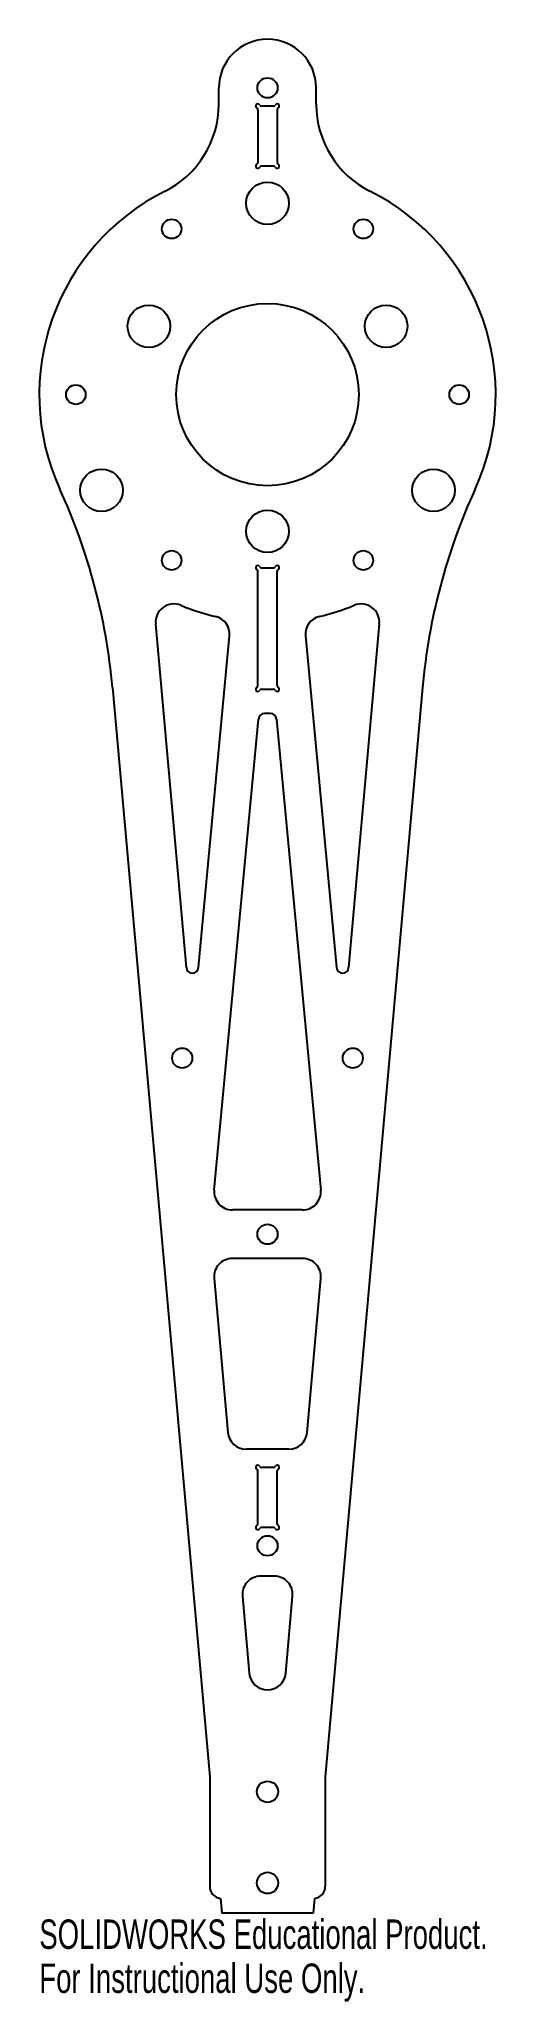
# Model space of a CAD drawing. Header units: millimetres. Extents: x -38 to 38, y -265 to 58.
import ezdxf

# ---------------------------------------------------------------- set-up
doc = ezdxf.new("R2010")
doc.units = ezdxf.units.MM
doc.styles.add('SLDTEXTSTYLE0', font='TXT', dxfattribs={"width": 0.7})

msp = doc.modelspace()

# ---------------------------------------------------------------- linework, layer by layer
at = {"color": 7, "linetype": 'Continuous', "lineweight": 25}
for p, q in [((-8, 47.81), (-8, 50.5)), ((8, 47.81), (8, 50.5)), ((-1.59, 46.92), (-1.59, 38.18)), ((1.01, 47.5), (-1.01, 47.5)), ((1.59, 46.92), (1.59, 38.18)), ((1.01, 37.6), (-1.01, 37.6)), ((-1.01, -28.5), (1.01, -28.5)), ((-1.59, -47.92), (-1.59, -29.08)), ((1.59, -47.92), (1.59, -29.08)), ((-18.38, -37.73), (-13.34, -94.33)), ((13.34, -94.33), (18.38, -37.73)), ((-11.34, -94.33), (-6.23, -39.72)), ((6.23, -39.72), (11.34, -94.33)), ((-25.47, -48.23), (-9.5, -227.55)), ((25.47, -48.23), (9.5, -227.55)), ((-1.01, -48.5), (1.01, -48.5)), ((-8.74, -130.94), (-1.49, -53.41)), ((0.49, -52.5), (-0.49, -52.5)), ((1.49, -53.41), (8.74, -130.94)), ((5.76, -134.22), (-5.76, -134.22)), ((5.79, -142.22), (-5.79, -142.22)), ((-8.78, -145.49), (-6.52, -170.87)), ((6.52, -170.87), (8.78, -145.49)), ((3.53, -173.6), (-3.53, -173.6)), ((-1.59, -185.92), (-1.59, -177.18)), ((1.01, -176.6), (-1.01, -176.6)), ((1.59, -185.92), (1.59, -177.18)), ((1.01, -186.5), (-1.01, -186.5)), ((1.13, -194.5), (-1.13, -194.5)), ((-4.12, -197.77), (-2.99, -210.49)), ((2.99, -210.49), (4.12, -197.77)), ((-9.5, -227.55), (-9.5, -245.56)), ((9.5, -227.55), (9.5, -245.56)), ((-7.72, -247.55), (-7.5, -250)), ((7.72, -247.55), (7.5, -250)), ((7.5, -250), (-7.5, -250))]:
    msp.add_line(p, q, dxfattribs=at)
for centre, radius in [((0, 50.5), 1.65), ((0, 31.5), 3.5), ((-15.75, 27.28), 1.6), ((15.75, 27.28), 1.6), ((-19.49, 11.25), 3.5), ((0, 0), 15), ((19.49, 11.25), 3.5), ((-31.5, 0), 1.6), ((31.5, 0), 1.6), ((-27.28, -15.75), 3.5), ((27.28, -15.75), 3.5), ((0, -22.5), 3.5), ((-15.75, -27.28), 1.6), ((15.75, -27.28), 1.6), ((-14.02, -109.22), 1.65), ((14.02, -109.22), 1.65), ((0, -138.22), 1.65), ((0, -189.5), 1.65), ((0, -230), 1.75), ((0, -245), 1.75)]:
    msp.add_circle(centre, radius, dxfattribs=at)
for centre, radius, start, end in [((0, 50.5), 8, 0, 180), ((-24, 47.81), 16, 296.6538, 0), ((-1.59, 47.5), 0.35, 27.4864, 242.5136), ((-1.89, 46.92), 0.3, 0, 62.5136), ((-1.01, 47.8), 0.3, 207.4864, 270), ((1.01, 47.8), 0.3, 270, 332.5136), ((1.59, 47.5), 0.35, 297.4864, 152.5136), ((1.89, 46.92), 0.3, 117.4864, 180), ((24, 47.81), 16, 180, 243.3462), ((-1.59, 37.6), 0.35, 117.4864, 332.5136), ((-1.89, 38.18), 0.3, 297.4864, 0), ((-1.01, 37.3), 0.3, 90, 152.5136), ((1.01, 37.3), 0.3, 27.4864, 90), ((1.59, 37.6), 0.35, 207.4864, 62.5136), ((1.89, 38.18), 0.3, 180, 242.5136), ((0, 0), 37.5, 116.6538, 204.54), ((0, 0), 37.5, 335.46, 63.3462), ((-125.08, -57.11), 100, 5.0908, 24.54), ((125.08, -57.11), 100, 155.46, 174.9092), ((-1.59, -28.5), 0.35, 27.4864, 242.5136), ((-1.89, -29.08), 0.3, 0, 62.5136), ((-1.01, -28.2), 0.3, 207.4864, 270), ((1.01, -28.2), 0.3, 270, 332.5136), ((1.59, -28.5), 0.35, 297.4864, 152.5136), ((1.89, -29.08), 0.3, 117.4864, 180), ((-15.39, -37.46), 3, 67.6657, 185.0908), ((0, 0), 37.5, 247.6657, 256.8402), ((0, 0), 37.5, 283.1598, 292.3343), ((15.39, -37.46), 3, 354.9092, 112.3343), ((-9.22, -39.44), 3, 354.6538, 76.8402), ((9.22, -39.44), 3, 103.1598, 185.3462), ((-1.59, -48.5), 0.35, 117.4864, 332.5136), ((-1.89, -47.92), 0.3, 297.4864, 0), ((1.59, -48.5), 0.35, 207.4864, 62.5136), ((1.89, -47.92), 0.3, 180, 242.5136), ((-1.01, -48.8), 0.3, 90, 152.5136), ((1.01, -48.8), 0.3, 27.4864, 90), ((-0.49, -53.5), 1, 90, 174.6538), ((0.49, -53.5), 1, 5.3462, 90), ((-12.34, -94.24), 1, 185.0908, 354.6538), ((12.34, -94.24), 1, 185.3462, 354.9092), ((-5.76, -131.22), 3, 174.6538, 270), ((5.76, -131.22), 3, 270, 5.3462), ((-5.79, -145.22), 3, 90, 185.0908), ((5.79, -145.22), 3, 354.9092, 90), ((-3.53, -170.6), 3, 185.0908, 270), ((3.53, -170.6), 3, 270, 354.9092), ((-1.59, -176.6), 0.35, 27.4864, 242.5136), ((-1.89, -177.18), 0.3, 0, 62.5136), ((-1.01, -176.3), 0.3, 207.4864, 270), ((1.01, -176.3), 0.3, 270, 332.5136), ((1.59, -176.6), 0.35, 297.4864, 152.5136), ((1.89, -177.18), 0.3, 117.4864, 180), ((-1.59, -186.5), 0.35, 117.4864, 332.5136), ((-1.89, -185.92), 0.3, 297.4864, 0), ((-1.01, -186.8), 0.3, 90, 152.5136), ((1.01, -186.8), 0.3, 27.4864, 90), ((1.59, -186.5), 0.35, 207.4864, 62.5136), ((1.89, -185.92), 0.3, 180, 242.5136), ((-1.13, -197.5), 3, 90, 185.0908), ((1.13, -197.5), 3, 354.9092, 90), ((0, -210.22), 3, 185.0908, 354.9092), ((-7.5, -245.56), 2, 180, 263.7336), ((7.5, -245.56), 2, 276.2664, 0)]:
    msp.add_arc(centre, radius, start, end, dxfattribs=at)

# ---------------------------------------------------------------- texts
at = {"color": 7, "linetype": 'Continuous', "char_height": 4.8336, "attachment_point": 1, "style": 'SLDTEXTSTYLE0'}
for s, insert in [('SOLIDWORKS Educational Product.', (-37.5, -251.02)), ('For Instructional Use Only.', (-37.5, -258.27))]:
    msp.add_mtext(s, dxfattribs=dict(at, insert=insert))

doc.saveas('drawing.dxf')
